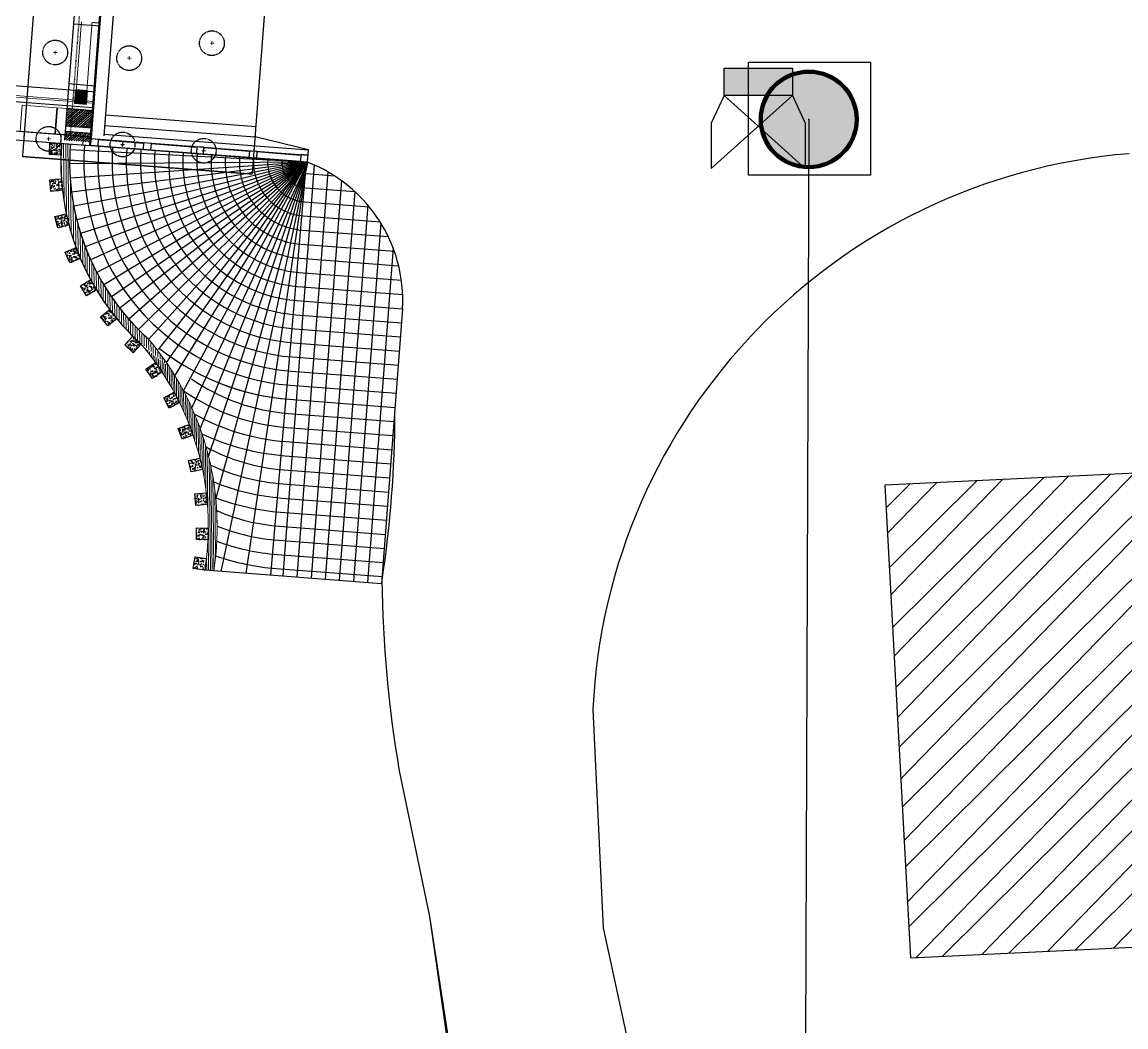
# Model space of a CAD drawing. Header units: inches. Extents: x 215676 to 3518780154, y 2761699 to 325936546.
# Drawn here: x 113033010 to 113064231, y 9438838 to 9467255 of the extents above; entities that cross this region are included whole.
import ezdxf

# ---------------------------------------------------------------- set-up
doc = ezdxf.new("R2010")
doc.units = ezdxf.units.IN
doc.header["$MEASUREMENT"] = 0
for name, pattern in [('ACAD_ISO03W100', [30, 12, -18]), ('DASHED', [0.75, 0.5, -0.25]), ('DASHED2', [0.375, 0.25, -0.125]), ('HIDDEN', [9.524999999999999, 6.35, -3.175])]:
    doc.linetypes.add(name, pattern=pattern)
for name, color, linetype in [('Abutment W Line', 11, 'Continuous'), ('Bearing  peat', 11, 'Continuous'), ('BM_TBM', 1, 'Continuous'), ('Deck Slab', 11, 'Continuous'), ('ELECTRIC POLE', 1, 'Continuous'), ('Extra Line', 134, 'Continuous'), ('Hatching', 65, 'Continuous'), ('Ralling', 6, 'Continuous'), ('RL', 1, 'Continuous'), ('Text', 7, 'Continuous')]:
    doc.layers.add(name, color=color, linetype=linetype)
for name, color, linetype, lineweight in [('Box', 30, 'Continuous', 13), ('BUILDING', 5, 'Continuous', 30), ('Girder Line', 7, 'Continuous', 18), ('Pucca Road', 1, 'Continuous', 30), ('Railing', 6, 'Continuous', 15), ('Road', 7, 'Continuous', 30)]:
    doc.layers.add(name, color=color, linetype=linetype, lineweight=lineweight)
doc.styles.get("Standard").update_dxf_attribs({"font": 'times.ttf', "height": 1})
doc.dimstyles.get("Standard").update_dxf_attribs({"dimtxt": 0.18, "dimasz": 0.18, "dimexe": 0.18, "dimexo": 0.0625, "dimgap": 0.09, "dimtad": 0, "dimtih": 1, "dimtoh": 1, "dimdec": 4, "dimzin": 0, "dimdsep": 46, "dimtxsty": 'Standard', "dimcen": 0.09, "dimadec": 0, "dimazin": 0, "dimtfac": 1, "dimtdec": 4, "dimtofl": 0, "dimtmove": 0, "dimatfit": 3, "dimfxl": 1, "dimtolj": 1, "dimtzin": 0, "dimarcsym": 0})
pattern_1 = [(45, (113368225.4387956, 9457309.098030254), (-33.67596045400933, 33.67596045400933), [])]

# ---------------------------------------------------------------- blocks, each defined once
blk = doc.blocks.new('eeee')
at = {"layer": 'ELECTRIC POLE'}
for p, q in [((353314.0216475676, 2673551.64898157), (353315.7394676891, 2673551.64898157)), ((353314.0216475676, 2673550.959405303), (353314.0216475676, 2673551.64898157)), ((353315.7394676891, 2673551.64898157), (353315.7394676891, 2673550.959405303)), ((353314.0216475676, 2673550.959405303), (353313.699718081, 2673550.258974852)), ((353313.699718081, 2673549.118617038), (353315.7394676891, 2673550.959405303)), ((353315.7394676891, 2673550.959405303), (353314.0216475676, 2673550.959405303)), ((353316.0613971761, 2673549.118617038), (353314.0216475676, 2673550.959405303)), ((353315.7394676891, 2673550.959405303), (353316.0613971761, 2673550.258974852)), ((353313.699718081, 2673550.258974852), (353313.699718081, 2673549.118617038)), ((353316.0613971761, 2673550.258974852), (353316.0613971761, 2673549.118617038))]:
    blk.add_line(p, q, dxfattribs=at)
blk.add_solid([(353314.0216475676, 2673551.64898157), (353315.7394676891, 2673551.64898157), (353314.0216475676, 2673550.959405303), (353315.7394676891, 2673550.959405303)], dxfattribs=at)
blk = doc.blocks.new('*U414')
at = {"ltscale": 10}
blk.add_line((-4.117874862132975e-13, 6725), (0.9146961398801068, 6.220588693400858e-05), dxfattribs=at)
blk = doc.blocks.new('*U415')
at = {"layer": 'RL', "color": 0, "linetype": 'ByBlock', "lineweight": -2, "transparency": 16777216}
for p, rotation in [((42883.13949620568, 412979.3324288728), 217.4949945108358), ((42278.83989760317, 412455.8177522021), 224.3108493228008), ((42573.20279619213, 412726.5636083087), 220.9029219168183), ((42001.09189561545, 412168.0524275773), 227.7187767287832), ((41740.94112226398, 411864.2853954799), 231.1267041347658), ((41499.30767215526, 411545.5910113857), 234.5346315407484), ((41277.04614830018, 411213.0964254474), 237.9425589467311), ((41074.94263957595, 410867.9775960191), 241.3504863527136), ((40893.71194050706, 410511.4551305564), 244.758413758696), ((40733.99502319822, 410144.7899686035), 248.1663411646785), ((40596.3567703607, 409769.2789221342), 251.574268570661), ((40481.28397744949, 409386.2500890208), 254.9821959766432), ((40389.18363097763, 408997.0581558511), 258.3901233826257), ((40320.3814690967, 408603.0796067077), 261.7980507886081), ((40275.12082953447, 408205.7078548543), 265.2059781945906), ((40253.56178896421, 407806.3483145472), 268.6139056005731)]:
    blk.add_blockref('*U414', p, dxfattribs=dict(at, rotation=rotation))
blk = doc.blocks.new('gfffe')
at = {"true_color": 0xed1f24}
h = blk.add_hatch(dxfattribs=at)
h.set_pattern_fill('AR-CONC', color=240, angle=-3.81666561775622e-14)
h.set_pattern_definition([(49.9999999999999, (5949314.327706725, 76386.57703159499), (182.184668996004, -15.93908553890321), [19.05, -209.55]), (355, (5949314.327706725, 76386.57703159499), (-35.24342142496921, 191.0568452390352), [15.24, -167.64058417]), (100.4514446999999, (5949329.509713725, 76385.24877809499), (146.9412470903534, 175.117751912195), [16.19000879999999, -178.0902445999999]), (46.18419999999996, (5949314.327706725, 76437.37703159498), (271.0790408921299, -42.04232793272732), [28.575, -314.325]), (96.63555760999989, (5949336.917606725, 76433.87353159499), (237.4041340515032, 247.4261245977214), [24.28502314, -267.13560816]), (351.1841511699999, (5949314.327706725, 76437.37703159498), (237.4041340649772, 247.4261245855325), [22.85996707, -251.45973192]), (20.99999999999993, (5949339.727706725, 76424.67703159498), (151.6143912691324, -102.2651981870877), [19.05, -209.55]), (325.9999999999999, (5949339.727706725, 76424.67703159498), (61.80202834764719, 184.1879661223192), [15.24, -167.64]), (71.45144499999995, (5949352.362239325, 76416.15493169498), (213.4164192787162, 81.9227688859051), [16.1900088, -178.0899376]), (37.49999999999998, (5949314.327706725, 76386.57703159499), (3.088603250591873, 84.5550388731531), [0, -165.608, 0, -170.18, 0, -168.275]), (7.499999999999957, (5949314.327706725, 76386.57703159499), (66.81966251030582, 100.1805748181195), [0, -97.02799999999998, 0, -161.798, 0, -64.13499999999999]), (327.5, (5949257.685706725, 76386.57703159499), (135.5905951668714, -5.728743992673534), [0, -63.49999999999999, 0, -198.12, 0, -262.8899999999999]), (317.4999999999999, (5949232.285706725, 76386.57703159499), (148.129181386018, 25.42649103333293), [0, -82.55, 0, -131.572, 0, -186.69])])
h.paths.add_polyline_path([(5963085.189231027, 76843.61030348999), (5962756.360412356, 76832.52273693965), (5962767.447978905, 76503.69391826894), (5963096.276797577, 76514.78148481926)])
at = {"ltscale": 10}
blk.add_lwpolyline([(5962756.360412356, 76832.52273693965), (5963085.189231027, 76843.61030348999), (5963096.276797577, 76514.78148481926), (5962767.447978905, 76503.69391826894)], close=True, dxfattribs=at)
blk = doc.blocks.new('PNAU')
at = {"layer": 'Hatching', "linetype": 'Continuous', "ltscale": 3}
h = blk.add_hatch(dxfattribs=at)
h.set_pattern_fill('LINE,_I', color=256, scale=8, style=2)
h.set_pattern_definition([(0, (113368375.4387956, 9457309.098030254), (0, 25.4), [])])
h.paths.add_polyline_path([(113345816.6971645, 9459409.828132046), (113345656.6971645, 9459409.828132046), (113345656.6971645, 9459609.828132046), (113345816.6971645, 9459609.828132046)])
h.paths.add_polyline_path([(113345656.6971645, 9459609.828132046), (113345656.6971645, 9459409.828132046), (113345496.6971645, 9459409.828132046), (113345496.6971645, 9459609.828132046)])
h.paths.add_polyline_path([(113345656.6971645, 9459609.828132046), (113345496.6971645, 9459609.828132046), (113345496.6971645, 9459809.828132046), (113345656.6971645, 9459809.828132046)])
h.paths.add_polyline_path([(113345656.6971645, 9459809.828132046), (113345816.6971645, 9459809.828132046), (113345816.6971645, 9459609.828132046), (113345656.6971645, 9459609.828132046)])
h = blk.add_hatch(dxfattribs=at)
h.set_pattern_fill('ANSI31', color=256, scale=15, style=2)
h.set_pattern_definition(pattern_1)
h.paths.add_polyline_path([(113346031.6971645, 9458759.828132046), (113345281.6971645, 9458759.828132046), (113345281.6971645, 9459259.828132046), (113346031.6971645, 9459259.828132046)])
h = blk.add_hatch(dxfattribs=at)
h.set_pattern_fill('ANSI31', color=256, scale=15, style=2)
h.set_pattern_definition(pattern_1)
h.paths.add_polyline_path([(113346031.6971645, 9458359.828132046), (113345281.6971645, 9458359.828132046), (113345281.6971645, 9458609.828132046), (113346031.6971645, 9458609.828132046)])
at = {"layer": 'Hatching', "lineweight": 18, "true_color": 0x58ba48}
h = blk.add_hatch(dxfattribs=at)
h.set_pattern_fill('ANSI31', color=85, scale=20, angle=50)
h.set_pattern_definition([(94.99999999999984, (107366486.5575128, 9389056.134213777), (-63.25836332882584, -5.53438966447629), [])])
edge = h.paths.add_edge_path()
edge.add_line((113345230.063094, 9457689.382035393), (113345484.0584546, 9457653.807743387))
edge.add_arc((113352181.6971645, 9458259.82813199), 6725.000000028963, 180.8982420964007, 185.1701974412241, ccw=False)
edge.add_arc((113345294.3681323, 9458293.367044602), 214.314672892177, 247.46680845520228, 319.5779811116897, ccw=False)
edge.add_line((113345212.2387691, 9458095.413649265), (113345230.063094, 9457689.382035393))
edge = h.paths.add_edge_path()
edge.add_arc((113345294.3681323, 9458293.367044602), 214.3146728918029, 247.4668084552023, 319.5779811116897)
edge.add_line((113345457.5235733, 9458154.402728772), (113345456.6971645, 9458259.828132046))
edge.add_line((113345456.6971645, 9458259.828132046), (113345206.6971646, 9458259.828132046))
edge.add_line((113345206.6971646, 9458259.828132046), (113345212.2387691, 9458095.413649265))
edge = h.paths.add_edge_path()
edge.add_line((113348716.222914, 9452200.885364063), (113348073.7213018, 9452935.34136699))
edge.add_line((113348073.7213018, 9452935.34136699), (113347778.305974, 9453176.93810534))
edge.add_arc((113352181.6971646, 9458259.828132102), 6725.000000112995, 185.1701974420994, 229.0970780826588, ccw=False)
edge.add_line((113345484.0584546, 9457653.80774339), (113345230.063094, 9457689.382035393))
edge.add_arc((113352228.1354229, 9458283.478291668), 7023.24474037556, 184.8524485547342, 229.1253832210179)
edge.add_line((113347632.0826931, 9452972.897721888), (113348716.222914, 9452200.885364063))
h = blk.add_hatch(dxfattribs=at)
h.set_pattern_fill('ANSI31', color=85, scale=400, angle=50)
h.set_pattern_definition([(94.99999999999999, (0, -100), (-49.80973490458728, -4.357787137382907), [])])
edge = h.paths.add_edge_path()
edge.add_arc((113352181.6971645, 9458259.82813202), 6974.999999983133, 232.2009694221168, 240.1824691877099)
edge.add_arc((113342255.4441632, 9447171.329558546), 8190.0049444052, -4.457342480483021, 37.95229639661392, ccw=False)
edge.add_line((113350420.6782029, 9446534.828132046), (113350169.7519411, 9446534.828132046))
edge.add_arc((113342255.4441632, 9447171.329558527), 7939.861564847936, 355.4019324498224, 397.7408294190665)
edge.add_line((113348534.1878626, 9452031.24511604), (113348537.0753821, 9452031.575557973))
edge.add_line((113348537.0753821, 9452031.575557973), (113348329.1761604, 9452286.583870994))
edge.add_line((113348329.1761604, 9452286.583870994), (113348327.4506793, 9452287.200797794))
edge.add_arc((113342255.4441632, 9447171.329558628), 7939.861564754293, 40.11527325812077, 44.62125642735329)
at = {"ltscale": 10}
for radius, end in [(6975, 232.2009694217795), (6725, 232.5050054891641)]:
    blk.add_arc((113352181.6971645, 9458259.828132046), radius, 180, end, dxfattribs=at)
at = {"lineweight": 0}
for radius, start in [(8190.004944409157, 355.5426575196335), (7939.861564842459, 355.4019324498089)]:
    blk.add_arc((113342255.4441632, 9447171.329558529), radius, start, 44.8079759784483, dxfattribs=at)
at = {"layer": 'Abutment W Line', "ltscale": 5}
for p, q in [((113345281.6971645, 9465284.828132046), (113345281.6971645, 9458359.828132046)), ((113346031.6971645, 9465284.828132046), (113346031.6971645, 9458359.828132046)), ((113346381.6971645, 9465284.828132046), (113346381.6971645, 9458559.825488841)), ((113345281.6971645, 9461659.828132046), (113346031.6971645, 9461659.828132046)), ((113345281.6971645, 9459959.828132046), (113346031.6971645, 9459959.828132046)), ((113345281.6971645, 9459259.828132046), (113346031.6971645, 9459259.828132046)), ((113346381.6971645, 9459159.828132046), (113350656.6971645, 9459159.828132046)), ((113345281.6971645, 9458759.828132046), (113346031.6971645, 9458759.828132046)), ((113346381.6971645, 9458859.828132046), (113350656.6971645, 9458859.828132046)), ((113345281.6971645, 9458609.828132046), (113346031.6971645, 9458609.828132046)), ((113346381.6971645, 9458609.828132046), (113352181.6971645, 9458609.828132046)), ((113346381.6971645, 9458609.828132046), (113352181.6971645, 9458609.828132046)), ((113352181.6971645, 9458259.828132046), (113352181.6971645, 9458609.828132046)), ((113352181.6971645, 9458259.828132046), (113352181.6971645, 9458609.828132046)), ((113345281.6971645, 9458259.828132046), (113346031.6971645, 9458259.828132046)), ((113345281.6971645, 9458259.828132046), (113346031.6971645, 9458259.828132046)), ((113345281.6971645, 9458259.828132046), (113346031.6971645, 9458259.828132046))]:
    blk.add_line(p, q, dxfattribs=at)
at = {"layer": 'Abutment W Line', "linetype": 'ACAD_ISO03W100'}
blk.add_line((113345431.6971645, 9465284.828132046), (113345431.6971645, 9458359.828132046), dxfattribs=at)
at = {"layer": 'Abutment W Line'}
blk.add_line((113352181.6971645, 9458609.828132046), (113350656.6971645, 9458859.828132046), dxfattribs=at)
at = {"layer": 'Bearing  peat', "linetype": 'Continuous'}
blk.add_lwpolyline([(113345496.6971645, 9459809.828132046), (113345816.6971645, 9459809.828132046), (113345816.6971645, 9459409.828132046), (113345496.6971645, 9459409.828132046)], close=True, dxfattribs=at)
at = {"layer": 'Box', "linetype": 'Continuous', "lineweight": 20, "ltscale": 5}
for p, q in [((113327371.1971645, 9458259.828132046), (113344214.6971645, 9458259.828132046)), ((113346006.6971645, 9458259.828132046), (113346006.6971645, 9458259.828132046))]:
    blk.add_line(p, q, dxfattribs=at)
for points in [[(113345001.6971645, 9458514.828132046), (113344011.6971645, 9458514.828132046), (113344011.6971645, 9459254.828132046), (113345001.6971645, 9459254.828132046)], [(113346001.6971645, 9458514.828132046), (113345011.6971645, 9458514.828132046), (113345011.6971645, 9459254.828132046), (113346001.6971645, 9459254.828132046)]]:
    blk.add_lwpolyline(points, close=True, dxfattribs=at)
at = {"layer": 'Deck Slab'}
blk.add_line((113326006.4554112, 9458509.828132046), (113346006.6971645, 9458509.828132046), dxfattribs=at)
blk.add_lwpolyline([(113326893.4554112, 9458259.828132046), (113346006.6971645, 9458259.828132046), (113346006.6971645, 9468059.828132046), (113326006.4554112, 9468059.828132046), (113326006.4554112, 9458259.828132046), (113327534.1971645, 9458259.828132046)], dxfattribs=at)
at = {"layer": 'Extra Line'}
for p, q in [((113344779.1971645, 9460809.828132046), (113344884.1971645, 9460809.828132046)), ((113346879.1971645, 9458359.828132048), (113346984.1971645, 9458359.828132048)), ((113346931.6971645, 9458307.328132048), (113346931.6971645, 9458414.99067)), ((113349179.1971645, 9458359.825488841), (113349284.1971645, 9458359.825488841)), ((113349231.6971645, 9458313.24343196), (113349231.6971645, 9458412.325488841))]:
    blk.add_line(p, q, dxfattribs=at)
at = {"layer": 'Girder Line', "linetype": 'DASHED2', "lineweight": 25, "ltscale": 2}
for p, q in [((113344131.6971645, 9465284.828132046), (113344131.6971645, 9457809.828132046)), ((113350656.6971645, 9457809.828132046), (113350656.6971645, 9464409.828132046)), ((113344131.6971645, 9457809.828132046), (113350656.6971645, 9457809.828132046))]:
    blk.add_line(p, q, dxfattribs=at)
at = {"layer": 'Girder Line', "linetype": 'HIDDEN', "ltscale": 0.15}
for p, q in [((113345506.6971645, 9461734.828132046), (113345506.6971645, 9459784.828132046)), ((113345806.6971645, 9461734.828132046), (113345806.6971645, 9459784.828132046)), ((113346006.6971645, 9461734.828132046), (113345806.6971645, 9461734.828132046)), ((113345506.6971645, 9459784.828132046), (113339073.6971645, 9459784.828132046)), ((113346006.6971645, 9459784.828132046), (113345806.6971645, 9459784.828132046)), ((113346006.6971645, 9459334.828132046), (113326006.4554112, 9459334.828132046))]:
    blk.add_line(p, q, dxfattribs=at)
at = {"layer": 'Girder Line', "linetype": 'DASHED', "ltscale": 0.15}
for p, q in [((113349179.1971645, 9461409.828132046), (113349284.1971645, 9461409.828132046)), ((113349179.1971645, 9461409.828132046), (113349284.1971645, 9461409.828132046)), ((113349231.6971645, 9461363.246075165), (113349231.6971645, 9461462.328132046)), ((113344831.6971645, 9460757.328132046), (113344831.6971645, 9460862.328132046)), ((113346879.1971645, 9460809.828132046), (113346984.1971645, 9460809.828132046)), ((113346931.6971645, 9460757.328132046), (113346931.6971645, 9460862.328132046)), ((113344779.1971645, 9458359.828132048), (113344884.1971645, 9458359.828132048)), ((113344831.6971645, 9458307.328132048), (113344831.6971645, 9458412.328132048))]:
    blk.add_line(p, q, dxfattribs=at)
at = {"layer": 'Girder Line', "linetype": 'DASHED2', "lineweight": 25, "ltscale": 2}
for centre in [(113349231.6971645, 9461409.828132046), (113344831.6971645, 9460809.828132046), (113346931.6971645, 9460809.828132046), (113344831.6971645, 9458359.828132048), (113346931.6971645, 9458360.287103606), (113349231.6971645, 9458359.825488841)]:
    blk.add_circle(centre, 350, dxfattribs=at)
at = {"layer": 'Railing', "linetype": 'Continuous', "lineweight": 20, "ltscale": 5}
for p, q in [((113346006.6971645, 9459509.828132046), (113326006.4554112, 9459509.828132046)), ((113346006.6971645, 9459459.828132046), (113326006.4554112, 9459459.828132046))]:
    blk.add_line(p, q, dxfattribs=at)
for points in [[(113345994.6971645, 9458459.828132046), (113345818.6971645, 9458459.828132046), (113345806.6971645, 9458447.828132046), (113345806.6971645, 9458271.828132046), (113345818.6971645, 9458259.828132046), (113345994.6971645, 9458259.828132046), (113346006.6971645, 9458271.828132046), (113346006.6971645, 9458447.828132046)], [(113345994.6971645, 9458259.828132046), (113345818.6971645, 9458259.828132046), (113345806.6971645, 9458271.828132046), (113345806.6971645, 9458447.828132046), (113345818.6971645, 9458459.828132046), (113345994.6971645, 9458459.828132046), (113346006.6971645, 9458447.828132046), (113346006.6971645, 9458271.828132046)], [(113345994.6971645, 9458259.828132046), (113345818.6971645, 9458259.828132046), (113345806.6971645, 9458271.828132046), (113345806.6971645, 9458447.828132046), (113345818.6971645, 9458459.828132046), (113345994.6971645, 9458459.828132046), (113346006.6971645, 9458447.828132046), (113346006.6971645, 9458271.828132046)], [(113345994.6971645, 9458459.828132046), (113345818.6971645, 9458459.828132046), (113345806.6971645, 9458447.828132046), (113345806.6971645, 9458271.828132046), (113345818.6971645, 9458259.828132046), (113345994.6971645, 9458259.828132046), (113346006.6971645, 9458271.828132046), (113346006.6971645, 9458447.828132046)], [(113345994.6971645, 9458259.828132046), (113345818.6971645, 9458259.828132046), (113345806.6971645, 9458271.828132046), (113345806.6971645, 9458447.828132046), (113345818.6971645, 9458459.828132046), (113345994.6971645, 9458459.828132046), (113346006.6971645, 9458447.828132046), (113346006.6971645, 9458271.828132046)]]:
    blk.add_lwpolyline(points, close=True, dxfattribs=at)
at = {"layer": 'Ralling'}
for p, q in [((113346031.6971645, 9458459.825488841), (113352181.6971645, 9458459.825488841)), ((113346231.6971645, 9458447.828132046), (113347531.6971645, 9458447.828132046)), ((113347731.6971645, 9458447.828132046), (113349031.6971645, 9458447.825488841)), ((113349231.6971645, 9458447.825488841), (113350531.6971645, 9458447.825488841)), ((113350731.6974346, 9458447.825218767), (113351981.6971645, 9458447.828132046)), ((113352181.6971645, 9458259.828132046), (113346031.6971645, 9458259.828132046)), ((113346043.6971645, 9458259.828132046), (113352181.6971645, 9458259.828132046)), ((113346231.6971645, 9458271.828132046), (113347531.6971645, 9458271.828132046)), ((113347731.6971645, 9458271.828132046), (113349031.6971645, 9458271.825488841)), ((113349231.6971645, 9458271.825488841), (113350531.6971645, 9458271.825488841)), ((113350731.6971645, 9458271.825218763), (113351981.6971645, 9458271.828132046))]:
    blk.add_line(p, q, dxfattribs=at)
for points in [[(113346043.6971645, 9458459.828132046), (113346219.6971645, 9458459.828132046), (113346231.6971645, 9458447.828132046), (113346231.6971645, 9458271.828132046), (113346219.6971645, 9458259.828132046), (113346043.6971645, 9458259.828132046), (113346031.6971645, 9458271.828132046), (113346031.6971645, 9458447.828132046)], [(113347543.6971645, 9458459.828132046), (113347719.6971645, 9458459.828132046), (113347731.6971645, 9458447.828132046), (113347731.6971645, 9458271.828132046), (113347719.6971645, 9458259.828132046), (113347543.6971645, 9458259.828132046), (113347531.6971645, 9458271.828132046), (113347531.6971645, 9458447.828132046)], [(113349219.6971645, 9458459.825488841), (113349043.6971645, 9458459.825488841), (113349031.6971645, 9458447.825488841), (113349031.6971645, 9458271.825488841), (113349043.6971645, 9458259.825488841), (113349219.6971645, 9458259.825488841), (113349231.6971645, 9458271.825488841), (113349231.6971645, 9458447.825488841)], [(113350543.6971645, 9458459.825488841), (113350719.6971645, 9458459.825488841), (113350731.6971645, 9458447.825488841), (113350731.6971645, 9458271.825488841), (113350719.6971645, 9458259.825488841), (113350543.6971645, 9458259.825488841), (113350531.6971645, 9458271.825488841), (113350531.6971645, 9458447.825488841)], [(113352169.6971645, 9458459.828132046), (113351993.6971645, 9458459.828132046), (113351981.6971645, 9458447.828132046), (113351981.6971645, 9458271.828132046), (113351993.6971645, 9458259.828132046), (113352169.6971645, 9458259.828132046), (113352181.6971645, 9458271.828132046), (113352181.6971645, 9458447.828132046)]]:
    blk.add_lwpolyline(points, close=True, dxfattribs=at)
at = {"layer": 'RL', "ltscale": 0.5}
for p, q in [((113350359.0057458, 9458259.828132046), (113352181.6971647, 9458259.828132046)), ((113352381.6971645, 9458195.142401254), (113352381.6971645, 9446534.828132046)), ((113352781.6971645, 9458030.946597558), (113352781.6971645, 9446534.828132046)), ((113353181.6971645, 9457814.799209155), (113353181.6971645, 9446534.828132046)), ((113353581.6971645, 9457536.490513803), (113353581.6971645, 9446534.828132046)), ((113353981.6971645, 9457178.398434512), (113353981.6971645, 9446534.828132046)), ((113354381.6971645, 9456705.979678098), (113354381.6971645, 9446534.828132046)), ((113354781.6971645, 9456030.838135665), (113354781.6971645, 9446534.828132046)), ((113355181.6971645, 9454334.828132046), (113355181.6971645, 9446534.828132046))]:
    blk.add_line(p, q, dxfattribs=at)
for points in [[(113345206.6971651, 9458259.920560272, 0.2317955023325919), (113347906.7637154, 9452748.424589764, 0.2317955023325919)], [(113345456.6971651, 9458259.917247431, 0.232475788812912), (113348073.7213017, 9452935.341367025, 0.232475788812912)], [(113345856.6971651, 9458259.911946889, 0.4142174436126666), (113352181.6971645, 9451934.828132046), (113355189.3762095, 9451934.828132046)], [(113346256.697165, 9458259.906646345, 0.4142174436100242), (113352181.6971645, 9452334.828132046), (113355188.8905782, 9452334.828132046)], [(113346656.697165, 9458259.901345802, 0.414217443611048), (113352181.6971645, 9452734.828132046), (113355188.4049469, 9452734.828132046)], [(113347056.697165, 9458259.896045258, 0.4142174436112735), (113352181.6971645, 9453134.828132046), (113355187.9193156, 9453134.828132046)], [(113347456.6971649, 9458259.890744716, 0.4142174436116525), (113352181.6971645, 9453534.828132046), (113355187.4336843, 9453534.828132046)], [(113347856.6971649, 9458259.885444172, 0.4142174436129846), (113352181.6971645, 9453934.828132046), (113355186.948053, 9453934.828132046)], [(113348256.6971648, 9458259.88014363, 0.4142174436113915), (113352181.6971645, 9454334.828132046), (113355181.6971645, 9454334.828132046)], [(113348656.6971648, 9458259.874843085, 0.4142174436117581), (113352181.6971645, 9454734.828132046), (113355153.6449831, 9454734.828132046)], [(113349056.6971648, 9458259.869542541, 0.4142174436108221), (113352181.6971645, 9455134.828132046), (113355086.5038521, 9455134.828132046)], [(113349456.6971647, 9458259.864241999, 0.4142174436114131), (113352181.6971645, 9455534.828132046), (113354978.2987972, 9455534.828132046)], [(113349856.6971647, 9458259.858941454, 0.4142174436119728), (113352181.6971645, 9455934.828132046), (113354825.5535859, 9455934.828132046)], [(113350256.6971647, 9458259.853640912, 0.4142174436107813), (113352181.6971645, 9456334.828132046), (113354622.6499485, 9456334.828132046)], [(113350656.6971646, 9458259.848340368, 0.4142174436114688), (113352181.6971645, 9456734.828132046), (113354360.5343246, 9456734.828132046)], [(113351056.6971646, 9458259.843039826, 0.4142174436053712), (113352181.6971645, 9457134.828132046), (113354023.8847848, 9457134.828132046)], [(113351456.6971646, 9458259.837739281, 0.4142174436098529), (113352181.6971645, 9457534.828132046), (113353583.8111113, 9457534.828132046)], [(113351856.6971645, 9458259.832438739, 0.4142174436136153), (113352181.6971645, 9457934.828132046), (113352972.5071641, 9457934.828132046)], [(113348750.4015694, 9452476.071952946, 0.1346683500821048), (113352181.6971645, 9451534.828132046), (113355189.8618408, 9451534.828132046)], [(113349376.3302341, 9451900.044377966, 0.1339377013331414), (113352181.6971645, 9451134.828132046), (113355188.8905782, 9451134.828132046)], [(113349173.2267459, 9451555.444649164, 0.133937701333207), (113352181.6971645, 9450734.828132046), (113355188.8905782, 9450734.828132046)], [(113349541.077894, 9450912.415247282, 0.10808811920662), (113352181.6971645, 9450334.828132046), (113355189.3762095, 9450334.828132046)], [(113349793.669889, 9450373.099990042, 0.09100444097810143), (113352181.6971645, 9449934.828132046), (113355189.8618408, 9449934.828132046)], [(113349937.3168796, 9450011.226133795, 0.1049620496473448), (113352181.6971645, 9449534.828132046), (113355188.4049469, 9449534.828132046)], [(113350104.143548, 9449511.00880083, 0.08980438189425738), (113352181.6971645, 9449134.828132046), (113355188.8905782, 9449134.828132046)], [(113350228.4870682, 9449043.966155611, 0.07864641027365742), (113352181.6971645, 9448734.828132046), (113355189.3762095, 9448734.828132046)], [(113350320.3084629, 9448597.564047258, 0.07022717481497281), (113352181.6971645, 9448334.828132046), (113355189.8618408, 9448334.828132046)], [(113350375.6437054, 9448238.353636952, 0.08344493840202494), (113352181.6971645, 9447934.828132046), (113355188.4049469, 9447934.828132046)], [(113350421.0957466, 9447802.451739453, 0.07556942654523632), (113352181.6971645, 9447534.828132046), (113355188.8905782, 9447534.828132046)], [(113350442.827207, 9447378.548968026, 0.06973939550251781), (113352181.6971645, 9447134.828132046), (113355189.3762095, 9447134.828132046)], [(113350442.8124726, 9446963.528798714, 0.06547878652989922), (113352181.6971645, 9446734.828132046), (113355189.8618408, 9446734.828132046)]]:
    blk.add_lwpolyline(points, format="xyb", dxfattribs=at)
for points in [[(113348088.2426741, 9452924.169284765), (113352181.6971647, 9458259.828132045)], [(113348382.5687446, 9452653.3833936), (113352168.6005838, 9458258.731551383)], [(113348636.8160422, 9452304.970949458), (113352168.6005838, 9458258.731551383)], [(113348905.3723129, 9451951.981877256), (113352168.6005838, 9458258.731551383)], [(113349177.4260626, 9451548.811434401), (113352168.6005838, 9458258.731551383)], [(113349450.6617419, 9451083.4932802), (113352189.5950959, 9458249.323581025)], [(113349734.3945646, 9450509.215398854), (113352189.5950959, 9458249.323581025)], [(113350031.0569842, 9449743.493287347), (113352189.5950959, 9458249.323581025)], [(113350327.0690866, 9448558.792021288), (113352189.5950958, 9458249.32358104)], [(113350634.6688219, 9446534.828132046), (113352189.5950958, 9458249.32358104)], [(113351338.8433749, 9446534.828132046), (113352171.3575249, 9458251.715502083)], [(113352036.9296419, 9446534.828132046), (113352152.9649756, 9458251.926242692)], [(113355181.6971645, 9446534.828132046), (113350169.7519411, 9446534.828132046)]]:
    blk.add_lwpolyline(points, dxfattribs=at)
for centre, radius, start, end in [((113350992.688249, 9454242.034693532), 4190.036553075709, 1.268988234310684, 73.51462841834568), ((113352181.6971645, 9458259.828132046), 6725, 235.9129328951396, 270)]:
    blk.add_arc(centre, radius, start, end, dxfattribs=at)
at = {"layer": 'RL'}
for p, rotation in [((119307975.1583978, 9534684.50727561), 179.9992407530958), ((119235950.6518202, 10384855.41018607), 188.2136894288066), ((119043193.9328927, 11216013.00114682), 196.4281381045174), ((118733660.2801624, 12011102.31155841), 204.6425867802282), ((118313701.1807422, 12753808.47722386), 212.8570354559389), ((117791934.0007387, 13428891.51180149), 221.0714841316498), ((117179065.1608932, 14022499.02426226), 229.2859328073606), ((118047885.704844, 13123063.77661566), 217.2579509457699), ((118472357.0817302, 12502854.33353636), 210.0417319921818), ((118815559.2657622, 11834237.87849199), 202.8255130385936), ((119072055.3735304, 11127806.38869262), 195.6092940850054), ((119237782.0875567, 10394750.89329107), 188.3930751314173), ((119310114.025883, 9646684.18919419), 181.1768561778292), ((119287914.8418768, 8895589.274374872), 173.960637224241)]:
    blk.add_blockref('gfffe', p, dxfattribs=dict(at, rotation=rotation))
at = {"layer": 'RL', "ltscale": 0.5, "xscale": -1, "rotation": 180}
blk.add_blockref('*U415', (113305205.1031778, 9865903.501713637), dxfattribs=at)

msp = doc.modelspace()

# ---------------------------------------------------------------- hatches: boundary and pattern name
at = {"layer": 'BM_TBM', "ltscale": 0.2}
h = msp.add_hatch(color=2, dxfattribs=at)
h.set_gradient(color1=(255, 255, 0), color2=(255, 255, 92), one_color=1, tint=0.6800000071525574)
edge = h.paths.add_edge_path()
edge.add_ellipse((113055259.7539119, 9464502.897827148), major_axis=(941.6691610913823, 941.6691610913823), ratio=0.9999999985270128, start_angle=0, end_angle=360)
h = msp.add_hatch(color=2, dxfattribs=at)
h.set_gradient(color1=(255, 255, 0), color2=(255, 255, 92), one_color=1, tint=0.6800000071525574)
edge = h.paths.add_edge_path()
edge.add_ellipse((113055259.7539119, 9464502.897827148), major_axis=(941.6691610913823, 941.6691610913823), ratio=0.9999999985270128, start_angle=0, end_angle=360)
at = {"layer": 'BUILDING', "lineweight": 20, "ltscale": 0.2}
h = msp.add_hatch(dxfattribs=at)
h.set_pattern_fill('ANSI32', color=256, scale=3371.745232298785, style=0)
h.set_pattern_definition([(45, (-659396366.2460881, -2491106631.102173), (-894.0689693219556, 894.0689693219558), []), (45, (-659395770.2000982, -2491106631.102173), (-894.0689693219556, 894.0689693219558), [])])
h.paths.add_polyline_path([(113093818.9594783, 9447738.414318085), (113095162.4158534, 9435488.012458801), (113146766.382696, 9440387.501699448), (113144087.5911311, 9469259.538835526), (113109958.8767756, 9466129.5817585)])
h.paths.add_polyline_path([(113089139.0082911, 9455676.565038681), (113057411.7519892, 9454155.607416153), (113058135.7639979, 9440791.67432785), (113089779.8589839, 9442308.385976791)])
h.paths.add_polyline_path([(113116704.4905367, 9450956.637590596), (113133257.6708927, 9451925.646982515), (113132954.5229125, 9457104.196573956), (113116401.3425566, 9456135.187182037)], flags=24)
h.paths.add_polyline_path([(113064812.780469, 9445356.835012624), (113081365.9608249, 9446325.844404543), (113081062.8128447, 9451504.393995984), (113064509.6324888, 9450535.384604065)], flags=24)

# ---------------------------------------------------------------- linework, layer by layer
at = {"layer": 'BM_TBM', "elevation": -8464.184627298235}
msp.add_lwpolyline([(113053559.5875911, 9466121.459415436), (113057002.5671748, 9466121.459415436), (113057002.5671748, 9462926.163633347), (113053559.5875911, 9462926.163633347)], close=True, dxfattribs=at)
at = {"layer": 'BM_TBM'}
for major_axis, ratio, start_param, end_param in [((941.6691610913823, 941.6691610913823), 0.9999999985270126, 5.497787143045644, 11.78097245022523), ((941.6691610913823, 941.6691610913823), 0.9999999985270126, 5.497787143045644, 11.78097245022523), ((-987.5904524701356, 987.5904524701365), 0.9999999992006499, 3.926990817386916, 10.2101761245665), ((-987.5904524701356, 987.5904524701365), 0.9999999992006499, 3.926990817386916, 10.2101761245665), ((972.2833554080814, 972.2833554080814), 0.999999998828293, 5.497787143196285, 11.78097245037587), ((972.2833554080814, 972.2833554080814), 0.999999998828293, 5.497787143196285, 11.78097245037587), ((956.9762582384941, 956.9762582384941), 0.9999999986687579, 5.497787143116517, 11.7809724502961), ((956.9762582384941, 956.9762582384941), 0.9999999986687579, 5.497787143116517, 11.7809724502961), ((-926.3620634861194, 926.3620634861194), 0.9999999998729082, 3.926990817050788, 10.21017612423037), ((-926.3620634861194, 926.3620634861194), 0.9999999998729082, 3.926990817050788, 10.21017612423037)]:
    msp.add_ellipse((113055259.7539119, 9464502.897827148, 3468), major_axis=major_axis, ratio=ratio, start_param=start_param, end_param=end_param, dxfattribs=at)
msp.add_point((113055259.7539119, 9464502.897827148, 3468), dxfattribs=at)
msp.add_point((113055259.7539119, 9464502.897827148, 3468), dxfattribs=at)
at = {"layer": 'BUILDING', "lineweight": 30}
msp.add_lwpolyline([(113089139.0082911, 9455676.565038681), (113057411.7519892, 9454155.607416153), (113058135.7639979, 9440791.67432785), (113089779.8589839, 9442308.385976791), (113089139.0082911, 9455676.565038681)], close=True, dxfattribs=at)
at = {"layer": 'Pucca Road', "ltscale": 0.5, "elevation": 10989}
msp.add_lwpolyline([(113045591.7329086, 9435130.007449564), (113044539.2487399, 9441960.511868993), (113043678.9208748, 9446124.375238402, -0.03765546183222018), (113043193.2861038, 9451471.95442813, 0.03737814118660376), (113043555.5839375, 9456206.92622915, -0.962589550767778)], format="xyb", dxfattribs=at)
for points in [[(113049154.7628056, 9447816.331729889), (113049446.1124288, 9441642.417417526), (113051003.0678175, 9434459.241977692), (113053060.4292614, 9427924.747594833), (113063974.8754328, 9390756.990711212)], [(113047524.3454036, 9427368.533706665), (113045405.9617213, 9435876.074338913), (113044539.2487399, 9441960.511868993), (113044539.2487399, 9441960.511868993), (113044539.2487399, 9441960.511868993), (113044539.2487399, 9441960.511868993)]]:
    msp.add_lwpolyline(points, dxfattribs=at)
at = {"layer": 'Pucca Road', "ltscale": 0.5}
msp.add_arc((113065678.818659, 9447047.094347477, 26031), 16541.95115444551, 94.7087778148257, 177.3346580930423, dxfattribs=at)

# ---------------------------------------------------------------- block references
at = {"layer": 'Road', "lineweight": 0, "rotation": 355.6245212791474}
msp.add_blockref('PNAU', (-702328.1499806764, 8680498.179746898, 3468), dxfattribs=at)
at = {"layer": 'Text', "xscale": 1123.915077434745, "yscale": 1123.915077434745, "zscale": 1123.915077434745}
msp.add_blockref('eeee', (-284042089.5868474, -2995379052.487381, -3.045521168587584e-07), dxfattribs=at)

# ---------------------------------------------------------------- leaders
msp.add_leader([(113055259.4066523, 9464502.703044891, -13248.58462729823), (113055169.9607984, 9438457.509525731, -13248.58462729823)], dimstyle='Standard', override={"dimgap": 0.09, "dimtad": 0})

doc.saveas('drawing.dxf')
